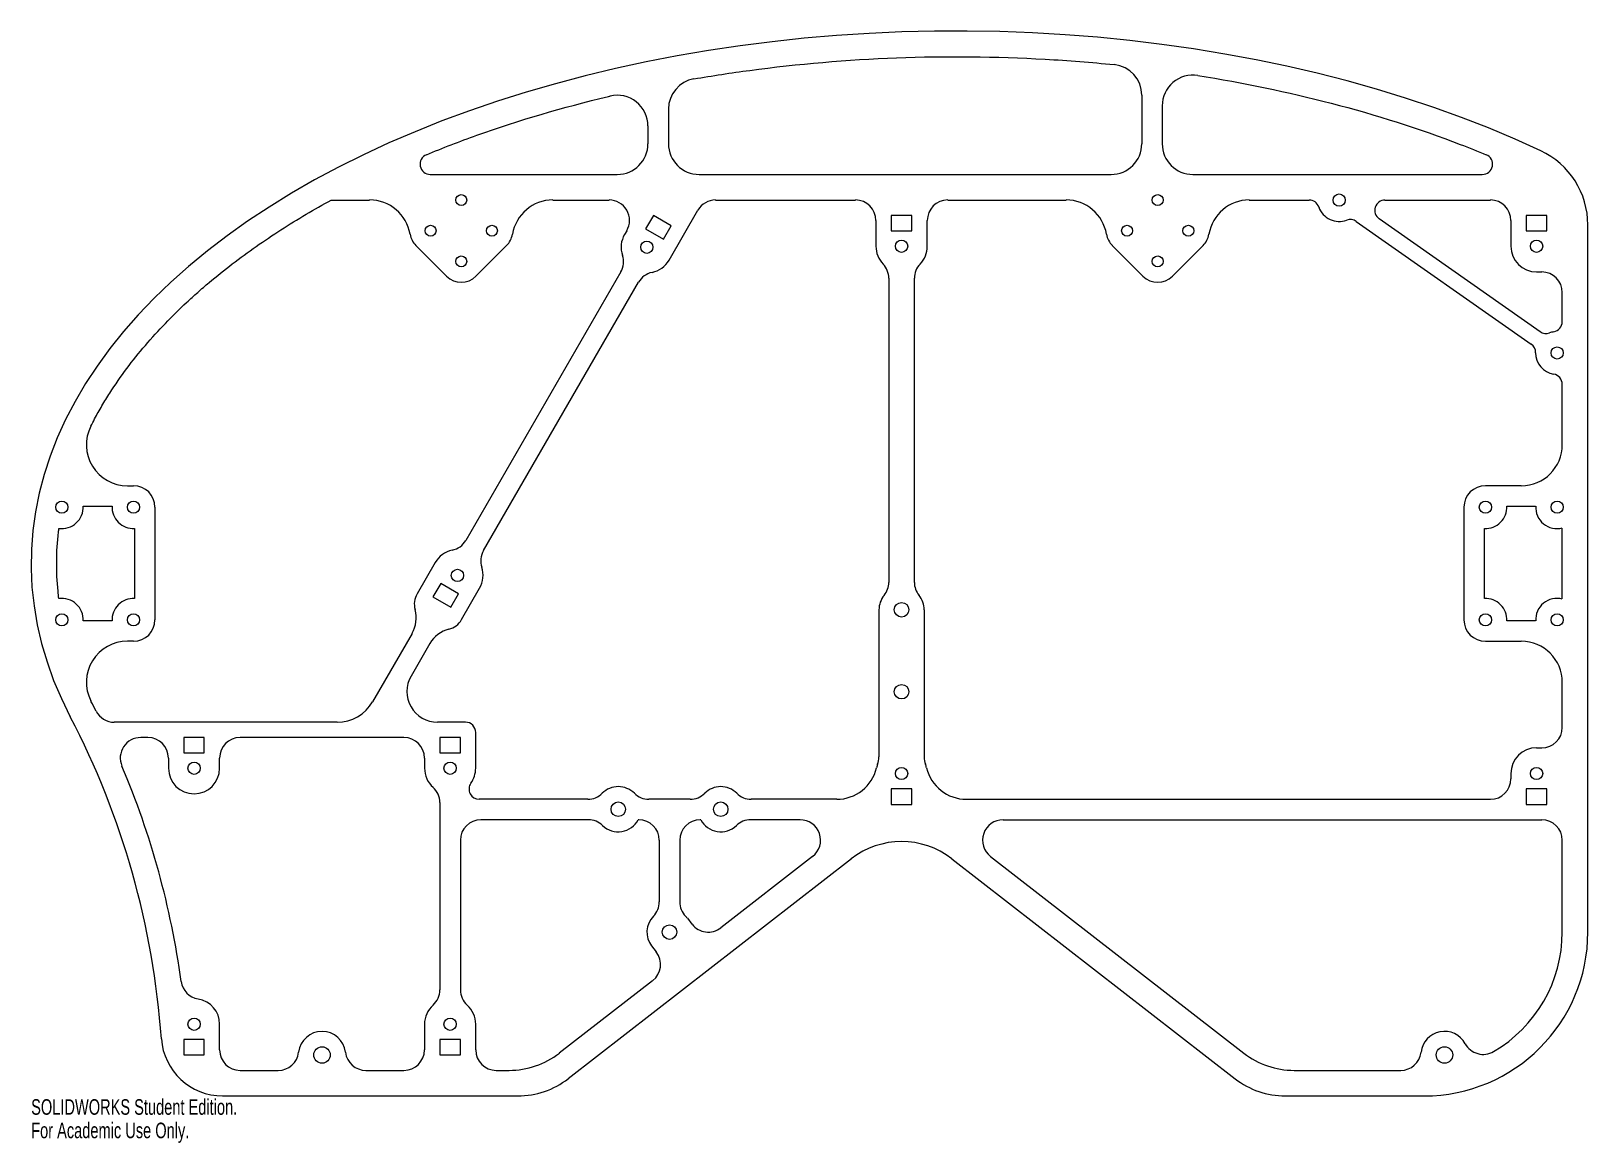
# Model space of a CAD drawing. Header units: inches. Extents: x -11.3 to 7.7, y -7.1 to 6.5.
import ezdxf

# ---------------------------------------------------------------- set-up
doc = ezdxf.new("R2010")
doc.units = ezdxf.units.IN
doc.header["$MEASUREMENT"] = 0
doc.styles.add('SLDTEXTSTYLE0', font='TXT', dxfattribs={"width": 0.7})

msp = doc.modelspace()

# ---------------------------------------------------------------- linework, layer by layer
at = {"color": 7, "linetype": 'Continuous', "lineweight": 15}
for p, q in [((2.264, 5.718), (2.264, 5.125)), ((-3.513, 5.547), (-3.513, 5.125)), ((2.513, 5.588), (2.513, 5.125)), ((-3.763, 5.342), (-3.763, 5.125)), ((-6.42, 4.75), (-4.138, 4.75)), ((-3.138, 4.75), (1.889, 4.75)), ((2.888, 4.75), (6.42, 4.75)), ((-7.629, 4.437), (-7.16, 4.437)), ((-4.924, 4.437), (-4.238, 4.437)), ((-2.937, 4.437), (-1.231, 4.437)), ((-0.104, 4.437), (1.34, 4.437)), ((3.576, 4.437), (4.306, 4.437)), ((5.232, 4.437), (6.519, 4.437)), ((-3.697, 4.25), (-3.792, 4.086)), ((-3.479, 4.124), (-3.697, 4.25)), ((-3.505, 3.704), (-3.154, 4.312)), ((-0.981, 4.188), (-0.981, 3.873)), ((-0.542, 4.25), (-0.794, 4.25)), ((-0.794, 4.25), (-0.794, 4.061)), ((-0.542, 4.061), (-0.542, 4.25)), ((-0.354, 3.873), (-0.354, 4.188)), ((5.16, 4.21), (7.125, 2.831)), ((6.769, 4.188), (6.769, 3.873)), ((7.208, 4.25), (6.956, 4.25)), ((6.956, 4.25), (6.956, 4.061)), ((7.208, 4.061), (7.208, 4.25)), ((-4.022, 4.062), (-4.048, 4.017)), ((-3.792, 4.086), (-3.574, 3.96)), ((-3.574, 3.96), (-3.479, 4.124)), ((-0.794, 4.061), (-0.542, 4.061)), ((4.881, 4.177), (7.018, 2.677)), ((6.956, 4.061), (7.208, 4.061)), ((7.708, -4.5), (7.708, 4.134)), ((-6.596, 3.883), (-6.222, 3.509)), ((-5.488, 3.883), (-5.862, 3.509)), ((1.904, 3.883), (2.278, 3.509)), ((2.638, 3.509), (3.012, 3.883)), ((-4.095, 3.559), (-5.987, 0.282)), ((-5.77, 0.157), (-3.879, 3.434)), ((-0.824, 3.482), (-0.824, -0.23)), ((-0.512, -0.23), (-0.512, 3.482)), ((7.082, 3.559), (7.146, 3.559)), ((7.396, 2.953), (7.396, 3.309)), ((7.396, 1.45), (7.396, 2.188)), ((-10.117, 0.95), (-10.042, 0.95)), ((6.896, 0.95), (6.458, 0.95)), ((-10.655, 0.7), (-10.304, 0.7)), ((-9.78, 0.688), (-9.78, -0.688)), ((6.196, 0.688), (6.196, -0.688)), ((6.72, 0.7), (7.071, 0.7)), ((-10.03, 0.426), (-10.03, -0.426)), ((6.446, -0.426), (6.446, 0.426)), ((7.396, -0.433), (7.396, 0.433)), ((-6.361, 0.012), (-6.582, -0.371)), ((-6.292, -0.244), (-6.387, -0.408)), ((-6.074, -0.37), (-6.292, -0.244)), ((-6.168, -0.534), (-6.074, -0.37)), ((-6.039, -0.685), (-5.818, -0.302)), ((-6.387, -0.408), (-6.168, -0.534)), ((-0.944, -0.565), (-0.944, -2.362)), ((-0.392, -0.565), (-0.392, -2.362)), ((-10.304, -0.7), (-10.655, -0.7)), ((7.071, -0.7), (6.72, -0.7)), ((-10.042, -0.95), (-10.117, -0.95)), ((-6.642, -0.853), (-7.124, -1.688)), ((6.458, -0.95), (6.896, -0.95)), ((-6.426, -0.978), (-6.655, -1.375)), ((7.396, -2.001), (7.396, -1.45)), ((-10.498, -1.801), (-10.537, -1.727)), ((-7.557, -1.938), (-10.276, -1.938)), ((-5.991, -1.938), (-6.33, -1.938)), ((-5.866, -2.5), (-5.866, -2.062)), ((-9.866, -2.125), (-9.954, -2.125)), ((-9.178, -2.125), (-9.428, -2.125)), ((-9.428, -2.125), (-9.428, -2.312)), ((-9.178, -2.312), (-9.178, -2.125)), ((-6.741, -2.125), (-8.741, -2.125)), ((-6.053, -2.125), (-6.303, -2.125)), ((-6.303, -2.125), (-6.303, -2.312)), ((-6.053, -2.312), (-6.053, -2.125)), ((7.082, -2.251), (7.146, -2.251)), ((-9.616, -2.375), (-9.616, -2.5)), ((-9.428, -2.312), (-9.178, -2.312)), ((-8.991, -2.5), (-8.991, -2.375)), ((-6.491, -2.375), (-6.491, -2.5)), ((-6.303, -2.312), (-6.053, -2.312)), ((6.769, -2.564), (6.769, -2.629)), ((-0.542, -2.752), (-0.794, -2.752)), ((-0.794, -2.752), (-0.794, -2.942)), ((-0.542, -2.942), (-0.542, -2.752)), ((7.208, -2.752), (6.956, -2.752)), ((6.956, -2.752), (6.956, -2.942)), ((7.208, -2.942), (7.208, -2.752)), ((-6.303, -2.919), (-6.303, -5.206)), ((-4.498, -2.879), (-5.822, -2.879)), ((-3.248, -2.879), (-3.752, -2.879)), ((-1.46, -2.879), (-2.502, -2.879)), ((-0.794, -2.942), (-0.542, -2.942)), ((0.124, -2.879), (6.519, -2.879)), ((6.956, -2.942), (7.208, -2.942)), ((-4.49, -3.129), (-5.803, -3.129)), ((-3.875, -3.129), (-3.881, -3.129)), ((-3.119, -3.129), (-3.125, -3.129)), ((-1.907, -3.129), (-2.51, -3.129)), ((0.571, -3.129), (7.146, -3.129)), ((-6.053, -3.379), (-6.053, -5.206)), ((-3.625, -3.379), (-3.625, -4.131)), ((-3.375, -3.379), (-3.375, -4.131)), ((7.396, -4.5), (7.396, -3.379)), ((-1.281, -3.605), (-4.738, -6.29)), ((-1.754, -3.576), (-2.875, -4.447)), ((-0.055, -3.605), (3.402, -6.29)), ((0.418, -3.576), (3.509, -5.977)), ((-3.282, -4.331), (-3.226, -4.403)), ((-3.718, -4.669), (-3.662, -4.742)), ((-3.706, -5.093), (-4.845, -5.977)), ((-8.991, -5.938), (-8.991, -5.625)), ((-6.491, -5.625), (-6.491, -5.938)), ((-5.866, -5.938), (-5.866, -5.625)), ((-9.178, -5.812), (-9.428, -5.812)), ((-9.428, -5.812), (-9.428, -6)), ((-9.178, -6), (-9.178, -5.812)), ((-6.053, -5.812), (-6.303, -5.812)), ((-6.303, -5.812), (-6.303, -6)), ((-6.053, -6), (-6.053, -5.812)), ((-9.428, -6), (-9.178, -6)), ((-6.303, -6), (-6.053, -6)), ((-8.741, -6.188), (-8.275, -6.188)), ((-7.206, -6.188), (-6.741, -6.188)), ((-5.616, -6.188), (-5.458, -6.188)), ((4.123, -6.188), (5.424, -6.188)), ((-8.954, -6.5), (-5.351, -6.5)), ((4.015, -6.5), (5.708, -6.5))]:
    msp.add_line(p, q, dxfattribs=at)
at = {"color": 7, "linetype": 'Continuous', "lineweight": 15, "flags": 128}
msp.add_lwpolyline([(7.133, 5.039), (6.819, 5.181), (6.496, 5.317), (6.166, 5.446), (5.827, 5.568), (5.482, 5.683), (5.129, 5.791), (4.77, 5.892), (4.405, 5.985), (4.035, 6.071), (3.659, 6.149), (3.279, 6.22), (2.895, 6.283), (2.507, 6.338), (2.117, 6.385), (1.723, 6.424), (1.327, 6.455), (0.93, 6.478), (0.531, 6.493), (0.132, 6.5), (-0.267, 6.498), (-0.666, 6.489), (-1.064, 6.471), (-1.461, 6.445), (-1.856, 6.412), (-2.249, 6.37), (-2.639, 6.32), (-3.025, 6.262), (-3.408, 6.197), (-3.787, 6.124), (-4.16, 6.043), (-4.529, 5.954), (-4.892, 5.858), (-5.249, 5.755), (-5.599, 5.645), (-5.942, 5.527), (-6.278, 5.403), (-6.606, 5.272), (-6.926, 5.134), (-7.237, 4.99), (-7.539, 4.839), (-7.831, 4.683), (-8.114, 4.52), (-8.387, 4.352), (-8.649, 4.179), (-8.9, 4), (-9.14, 3.817), (-9.369, 3.628), (-9.586, 3.435), (-9.791, 3.238), (-9.984, 3.037), (-10.164, 2.832), (-10.332, 2.623), (-10.486, 2.411), (-10.628, 2.196), (-10.756, 1.978), (-10.871, 1.758), (-10.972, 1.536), (-11.06, 1.311), (-11.133, 1.085), (-11.193, 0.858), (-11.239, 0.63), (-11.27, 0.401), (-11.288, 0.171), (-11.291, -0.059), (-11.281, -0.289), (-11.256, -0.518), (-11.217, -0.747), (-11.164, -0.975), (-11.097, -1.201), (-11.017, -1.427), (-10.922, -1.65), (-10.814, -1.871)], dxfattribs=at)
at = {"color": 7, "linetype": 'Continuous', "lineweight": 15}
for centre, radius in [((-6.042, 4.437), 0.0669), ((2.458, 4.437), 0.0669), ((4.673, 4.437), 0.0748), ((-6.416, 4.062), 0.0669), ((-5.668, 4.062), 0.0669), ((2.084, 4.062), 0.0669), ((2.832, 4.062), 0.0669), ((-3.777, 3.861), 0.0748), ((-0.668, 3.873), 0.0747), ((7.082, 3.873), 0.0747), ((-6.042, 3.688), 0.0669), ((2.458, 3.688), 0.0669), ((7.333, 2.57), 0.0748), ((-10.917, 0.688), 0.0747), ((-10.042, 0.688), 0.0748), ((6.458, 0.688), 0.0747), ((7.333, 0.688), 0.0747), ((-6.089, -0.145), 0.0748), ((-0.668, -0.565), 0.0885), ((-10.917, -0.688), 0.0748), ((-10.042, -0.688), 0.0748), ((6.458, -0.688), 0.0747), ((7.333, -0.688), 0.0747), ((-0.668, -1.565), 0.0885), ((-9.303, -2.5), 0.0747), ((-6.178, -2.5), 0.0747), ((-0.668, -2.564), 0.0748), ((7.082, -2.564), 0.0748), ((-4.125, -3), 0.0885), ((-2.875, -3), 0.0885), ((-3.5, -4.5), 0.0885), ((-9.303, -5.625), 0.0747), ((-6.178, -5.625), 0.0747), ((-7.741, -6), 0.101), ((5.958, -6), 0.101)]:
    msp.add_circle(centre, radius, dxfattribs=at)
for centre, radius, start, end in [((1.889, 5.718), 0.375, 0, 84.2131), ((-3.138, 5.547), 0.375, 99.8333, 180), ((2.888, 5.588), 0.375, 80.9995, 180), ((-4.138, 5.342), 0.375, 0, 103.3242), ((-6.42, 4.875), 0.125, 112.4639, 270), ((-4.138, 5.125), 0.375, 270, 0), ((-3.138, 5.125), 0.375, 180, 270), ((1.889, 5.125), 0.375, 270, 0), ((2.888, 5.125), 0.375, 180, 270), ((6.42, 4.875), 0.125, 270, 67.535), ((6.708, 4.134), 1, 0, 64.8718), ((-7.16, 3.938), 0.5, 9.5372, 90), ((-4.924, 3.938), 0.5, 90, 170.4628), ((-4.238, 4.188), 0.25, 330, 90), ((-2.937, 4.188), 0.25, 90, 150), ((-1.231, 4.188), 0.25, 0, 90), ((-0.104, 4.188), 0.25, 90, 180), ((1.34, 3.938), 0.5, 9.5372, 90), ((3.576, 3.938), 0.5, 90, 170.4628), ((4.306, 4.312), 0.125, 18.8317, 90), ((5.232, 4.312), 0.125, 90, 234.9344), ((6.519, 4.188), 0.25, 0, 90), ((4.673, 4.437), 0.262, 198.8317, 290.5404), ((4.809, 4.075), 0.125, 54.9344, 110.5404), ((-6.416, 4.062), 0.254, 189.5372, 225), ((-5.668, 4.062), 0.254, 315, 350.4628), ((-3.777, 3.861), 0.314, 150, 198.2806), ((2.084, 4.062), 0.254, 189.5372, 225), ((2.832, 4.062), 0.254, 315, 350.4628), ((-0.668, 3.873), 0.313, 180, 223.8678), ((-0.668, 3.873), 0.313, 316.1322, 0), ((7.082, 3.873), 0.313, 180, 270), ((-4.312, 3.684), 0.25, 330, 18.2806), ((-3.777, 3.861), 0.313, 281.7194, 330), ((-1.074, 3.482), 0.25, 0, 43.8678), ((-0.262, 3.482), 0.25, 136.1322, 180), ((-6.042, 3.688), 0.254, 225, 315), ((-3.662, 3.309), 0.25, 101.7194, 150), ((2.458, 3.688), 0.254, 225, 315), ((7.146, 3.309), 0.25, 0, 90), ((7.271, 2.953), 0.125, 279.2878, 0), ((6.946, 2.575), 0.125, 359.3284, 54.9344), ((7.197, 2.933), 0.125, 234.9344, 290.5404), ((7.333, 2.57), 0.262, 99.2878, 110.5404), ((7.333, 2.57), 0.262, 179.3284, 260.7122), ((7.271, 2.188), 0.125, 0, 80.7122), ((-10.117, 1.45), 0.5, 153.1741, 270), ((6.896, 1.45), 0.5, 270, 0), ((-10.042, 0.688), 0.262, 0, 90), ((6.458, 0.688), 0.262, 90, 180), ((-10.917, 0.688), 0.262, 262.1543, 2.6773), ((-10.042, 0.688), 0.262, 177.3227, 272.6773), ((6.458, 0.688), 0.262, 267.3227, 2.6773), ((7.333, 0.688), 0.262, 177.3227, 283.7875), ((-6.203, 0.407), 0.25, 281.7194, 330), ((-6.089, -0.145), 0.313, 101.7194, 150), ((-5.554, 0.032), 0.25, 150, 198.2806), ((-6.089, -0.145), 0.313, 330, 18.2806), ((-6.365, -0.496), 0.25, 150, 195.7012), ((-1.074, -0.23), 0.25, 320.5643, 0), ((-0.262, -0.23), 0.25, 180, 219.4357), ((-10.917, -0.688), 0.262, 357.3227, 97.8457), ((-10.042, -0.688), 0.262, 87.3227, 182.6773), ((-6.967, -0.665), 0.375, 330, 15.7012), ((-0.668, -0.565), 0.276, 140.5643, 180), ((-0.668, -0.565), 0.276, 0, 39.4357), ((6.458, -0.688), 0.262, 357.3227, 92.6773), ((7.333, -0.688), 0.262, 76.2125, 182.6773), ((-10.042, -0.688), 0.262, 270, 0), ((-6.255, -0.56), 0.25, 284.2988, 330), ((6.458, -0.688), 0.262, 180, 270), ((-10.117, -1.45), 0.5, 90, 206.8239), ((-6.101, -1.165), 0.375, 104.2988, 150), ((6.896, -1.45), 0.5, 0, 90), ((-6.33, -1.562), 0.375, 150, 270), ((-7.557, -1.438), 0.5, 270, 330), ((-19.678, -6.5), 10, 4.0006, 27.5734), ((-10.276, -1.688), 0.25, 207.1049, 270), ((-5.991, -2.062), 0.125, 0, 90), ((7.146, -2.001), 0.25, 270, 0), ((-9.954, -2.375), 0.25, 90, 202.9876), ((-9.866, -2.375), 0.25, 0, 90), ((-8.741, -2.375), 0.25, 90, 180), ((-6.741, -2.375), 0.25, 0, 90), ((7.082, -2.564), 0.314, 90, 180), ((-0.668, -2.564), 0.313, 158.9794, 166.8191), ((-1.194, -2.362), 0.25, 338.9794, 0), ((-0.142, -2.362), 0.25, 180, 201.0206), ((-0.668, -2.564), 0.313, 13.1809, 21.0206), ((-19.678, -6.5), 10.313, 7.782, 22.9876), ((-9.303, -2.5), 0.312, 180, 0), ((-6.178, -2.5), 0.312, 180, 228.1897), ((-6.178, -2.5), 0.312, 324.5093, 0), ((-1.46, -2.379), 0.5, 270, 346.8191), ((0.124, -2.379), 0.5, 193.1809, 270), ((6.519, -2.629), 0.25, 270, 0), ((-6.553, -2.919), 0.25, 0, 48.1897), ((-5.822, -2.754), 0.125, 144.5093, 270), ((-4.498, -2.629), 0.25, 270, 315.1443), ((-4.125, -3), 0.276, 44.8557, 135.1443), ((-3.752, -2.629), 0.25, 224.8557, 270), ((-3.248, -2.629), 0.25, 270, 315.1443), ((-2.875, -3), 0.276, 44.8557, 135.1443), ((-2.502, -2.629), 0.25, 224.8557, 270), ((-5.803, -3.379), 0.25, 90, 180), ((-4.49, -3.379), 0.25, 46.0984, 90), ((-4.125, -3), 0.276, 226.0984, 332.1349), ((-3.875, -3.379), 0.25, 0, 90), ((-3.125, -3.379), 0.25, 90, 180), ((-2.875, -3), 0.276, 207.8651, 313.9016), ((-2.51, -3.379), 0.25, 90, 133.9016), ((-1.907, -3.379), 0.25, 307.8337, 90), ((0.571, -3.379), 0.25, 90, 232.1663), ((7.146, -3.379), 0.25, 0, 90), ((-0.668, -4.395), 1, 52.1663, 127.8337), ((-3.875, -4.131), 0.25, 315.4736, 0), ((-3.125, -4.131), 0.25, 180, 224.5264), ((-3.5, -4.5), 0.276, 135.4736, 217.8337), ((-3.5, -4.5), 0.276, 37.8337, 44.5264), ((-3.028, -4.25), 0.25, 217.8337, 307.8337), ((5.708, -4.5), 2, 270, 0), ((5.708, -4.5), 1.688, 300.1729, 0), ((-3.859, -4.895), 0.25, 307.8337, 37.8337), ((-9.213, -5.07), 0.25, 187.782, 260.7701), ((-9.303, -5.625), 0.312, 0, 80.7701), ((-6.553, -5.206), 0.25, 311.8103, 0), ((-5.803, -5.206), 0.25, 180, 228.1897), ((-6.178, -5.625), 0.313, 131.8103, 180), ((-6.178, -5.625), 0.313, 0, 48.1897), ((-8.954, -5.75), 0.75, 184.0006, 270), ((-7.741, -6), 0.288, 6.6712, 173.3288), ((5.958, -6), 0.288, 28.5669, 173.3288), ((6.431, -5.743), 0.25, 208.5669, 300.1729), ((-8.741, -5.938), 0.25, 180, 270), ((-8.275, -5.938), 0.25, 270, 353.3288), ((-7.206, -5.938), 0.25, 186.6712, 270), ((-6.741, -5.938), 0.25, 270, 0), ((-5.616, -5.938), 0.25, 180, 270), ((-5.458, -5.188), 1, 270, 307.8337), ((4.123, -5.188), 1, 232.1663, 270), ((5.424, -5.938), 0.25, 270, 353.3288), ((-5.351, -5.5), 1, 270, 307.8337), ((4.015, -5.5), 1, 232.1663, 270)]:
    msp.add_arc(centre, radius, start, end, dxfattribs=at)
for points, knots in [([(-3.202, 5.916), (-2.977, 5.955), (-2.75, 5.99), (-1.932, 6.1), (-1.332, 6.151), (-0.124, 6.197), (0.483, 6.191), (1.367, 6.141), (1.648, 6.119), (1.926, 6.091)], [0.2207534, 0.2207534, 0.2207534, 0.2207534, 0.2450426, 0.2450426, 0.3075426, 0.3075426, 0.3700426, 0.3700426, 0.3992892, 0.3992892, 0.3992892, 0.3992892]), ([(2.947, 5.958), (3.503, 5.87), (4.048, 5.757), (5.123, 5.477), (5.651, 5.309), (6.258, 5.076), (6.364, 5.034), (6.468, 4.991)], [0.0491433, 0.0491433, 0.0491433, 0.0491433, 0.1088489, 0.1088489, 0.1713489, 0.1713489, 0.1847056, 0.1847056, 0.1847056, 0.1847056]), ([(-6.468, 4.991), (-6.268, 5.073), (-6.062, 5.153), (-5.341, 5.41), (-4.803, 5.569), (-4.238, 5.704), (-4.231, 5.705), (-4.224, 5.707)], [0.43673084, 0.43673084, 0.43673084, 0.43673084, 0.46241937, 0.46241937, 0.52491937, 0.52491937, 0.52568853, 0.52568853, 0.52568853, 0.52568853]), ([(-10.563, 1.675), (-10.548, 1.706), (-10.532, 1.735), (-10.488, 1.819), (-10.458, 1.872), (-10.396, 1.978), (-10.364, 2.03), (-10.265, 2.184), (-10.196, 2.283), (-9.979, 2.574), (-9.821, 2.757), (-9.569, 3.019), (-9.483, 3.105), (-9.349, 3.229), (-9.304, 3.27), (-9.212, 3.351), (-9.166, 3.391), (-8.934, 3.586), (-8.742, 3.733), (-8.346, 4.01), (-8.143, 4.14), (-7.834, 4.323), (-7.732, 4.381), (-7.629, 4.437)], [0.6723455, 0.6723455, 0.6723455, 0.6723455, 0.6766856, 0.6766856, 0.6844981, 0.6844981, 0.6923106, 0.6923106, 0.7079356, 0.7079356, 0.7391856, 0.7391856, 0.7548106, 0.7548106, 0.7626231, 0.7626231, 0.7704356, 0.7704356, 0.8016856, 0.8016856, 0.8329356, 0.8329356, 0.8480902, 0.8480902, 0.8480902, 0.8480902]), ([(-10.953, -0.428), (-10.956, -0.398), (-10.96, -0.368), (-10.987, -0.097), (-10.985, 0.144), (-10.956, 0.399), (-10.954, 0.413), (-10.953, 0.428)], [0.90439428, 0.90439428, 0.90439428, 0.90439428, 0.90824213, 0.90824213, 0.93949213, 0.93949213, 0.94134785, 0.94134785, 0.94134785, 0.94134785])]:
    msp.add_open_spline(points, degree=3, knots=knots, dxfattribs=at)
msp.add_open_spline([(-10.537, -1.727), (-10.546, -1.71), (-10.555, -1.692), (-10.563, -1.675)], degree=3, dxfattribs=at)

# ---------------------------------------------------------------- texts
at = {"color": 7, "linetype": 'Continuous', "char_height": 0.1903, "attachment_point": 1, "style": 'SLDTEXTSTYLE0'}
for s, insert in [('SOLIDWORKS Student Edition.', (-11.291, -6.54)), ('For Academic Use Only.', (-11.291, -6.826))]:
    msp.add_mtext(s, dxfattribs=dict(at, insert=insert))

doc.saveas('drawing.dxf')
